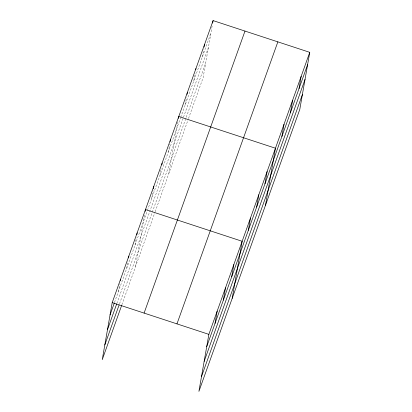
<?xml version="1.0" encoding="UTF-8"?>
<svg xmlns="http://www.w3.org/2000/svg" width="412" height="412" viewBox="0 0 412 412"><rect width="100%" height="100%" fill="white"/><g stroke="black" fill="none" stroke-linecap="round" stroke-linejoin="round"><path stroke-width="0.31" stroke-dasharray="2.06 1.54" d="M118.378 291.66L119.774 283.657M126.7 268.392L127.988 261.007M135.023 245.13L136.315 237.739M135.538 266.6L144.638 214.477M151.673 198.594L153.068 190.591M159.995 175.332L161.283 167.942M168.317 152.064L169.713 144.061M168.832 173.534L177.933 121.411M185.215 104.828L186.507 97.438M193.789 80.855L195.082 73.47M202.369 56.887L203.657 49.497M212.123 26.141L203.137 77.647L188.341 119.001M114.536 302.398L147.187 211.124M147.403 210.527L180.497 118.012M180.713 117.41L210.944 32.914M116.869 303.443L183.283 117.791M183.5 117.193L208.364 47.674M119.547 303.737L205.712 62.887M121.88 304.777L154.958 212.309M155.175 211.717L188.13 119.598"/><path stroke-width="0.62" d="M309.752 52.339L208.863 334.353L198.908 391.4L299.797 109.386L309.752 52.339L213.092 20.6L112.203 302.614L102.248 359.661L121.669 305.374M120.309 280.577L120.525 279.346M128.529 257.927L128.848 256.084M136.851 234.665L137.175 232.816M145.173 211.397L145.498 209.548L242.158 241.288L232.203 298.334M153.388 188.748L153.82 186.281M161.818 164.862L162.143 163.018M170.146 141.599L170.465 139.75M178.468 118.332L178.787 116.483L275.453 148.222L265.493 205.269M187.043 94.358L187.367 92.515M195.726 69.772L195.942 68.541M204.084 47.035L204.517 44.573M212.664 23.062L213.092 20.6M215.038 323.399L217.186 311.086M223.361 300.132L225.513 287.818M231.688 276.864L233.836 264.55M248.333 230.334L250.481 218.02M256.655 207.066L258.803 194.752M264.978 183.803L267.131 171.49M281.88 136.563L284.028 124.249M290.455 112.594L292.602 100.281M299.03 88.621L301.177 76.308M110.055 314.928L114.325 302.995M107.475 329.688L116.653 304.035M104.823 344.901L119.12 304.932M144.102 313.089L244.991 31.075M176.964 323.878L277.853 41.864M206.716 346.662L307.604 64.648M204.141 361.427L305.029 79.413M201.483 376.635L302.372 94.621M112.203 302.614L208.863 334.353"/></g></svg>
